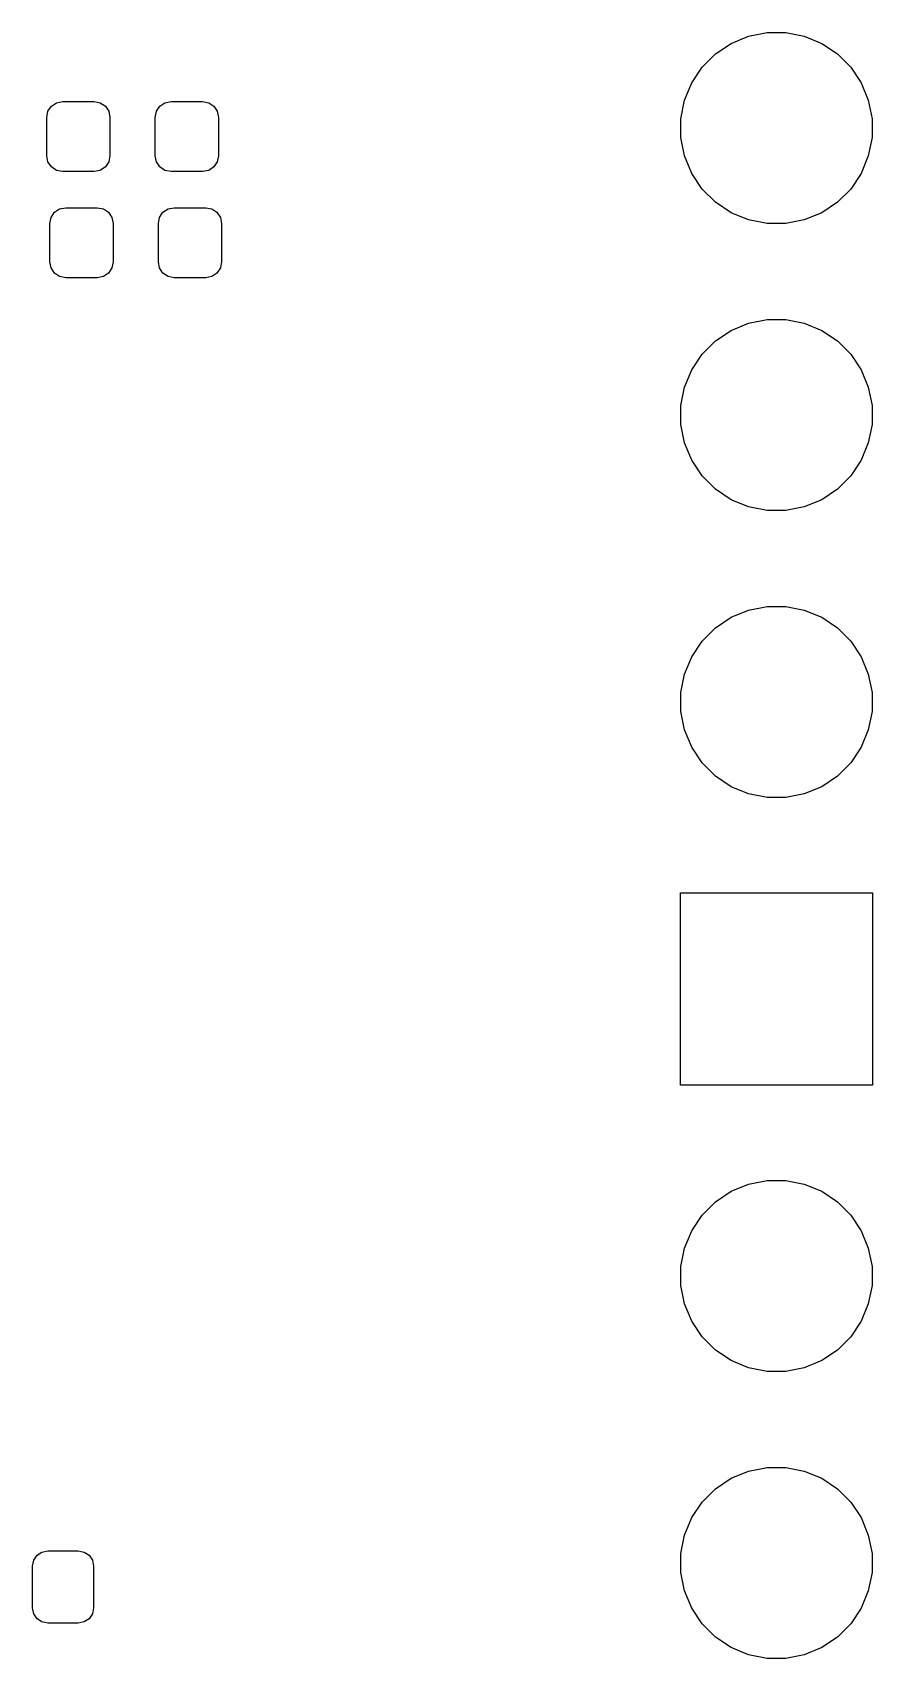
# Model space of a CAD drawing. Header units: inches. Extents: x 5.12 to 6.12, y -4.12 to -1.79.
# Drawn here: x 5.828 to 6.121, y -3.442 to -2.875 of the extents above; entities that cross this region are included whole.
import ezdxf

# ---------------------------------------------------------------- set-up
doc = ezdxf.new("R2010")
doc.units = ezdxf.units.IN
doc.header["$MEASUREMENT"] = 0
doc.layers.add('F.Mask', color=201, linetype='CONTINUOUS', true_color=0xd864ff)

msp = doc.modelspace()

# ---------------------------------------------------------------- linework, layer by layer
at = {"layer": 'F.Mask', "linetype": 'CONTINUOUS'}
for p, q in [((6.07182, -2.87909), (6.07788, -2.87658)), ((6.07788, -2.87658), (6.08432, -2.8753)), ((6.08432, -2.8753), (6.09088, -2.8753)), ((6.09088, -2.8753), (6.09731, -2.87658)), ((6.09731, -2.87658), (6.10337, -2.87909)), ((6.06173, -2.88738), (6.06637, -2.88274)), ((6.06637, -2.88274), (6.07182, -2.87909)), ((6.10337, -2.87909), (6.10883, -2.88274)), ((6.10883, -2.88274), (6.11347, -2.88738)), ((6.05809, -2.89283), (6.06173, -2.88738)), ((6.11347, -2.88738), (6.11711, -2.89283)), ((6.05557, -2.89889), (6.05809, -2.89283)), ((6.11711, -2.89283), (6.11962, -2.89889)), ((5.8338, -2.90275), (5.835, -2.90096)), ((5.835, -2.90096), (5.83679, -2.89977)), ((5.83679, -2.89977), (5.8389, -2.89935)), ((5.8389, -2.89935), (5.84992, -2.89935)), ((5.84992, -2.89935), (5.85203, -2.89977)), ((5.85203, -2.89977), (5.85382, -2.90096)), ((5.85382, -2.90096), (5.85501, -2.90275)), ((5.8716, -2.90275), (5.87279, -2.90096)), ((5.87279, -2.90096), (5.87458, -2.89977)), ((5.87458, -2.89977), (5.87669, -2.89935)), ((5.87669, -2.89935), (5.88771, -2.89935)), ((5.88771, -2.89935), (5.88982, -2.89977)), ((5.88982, -2.89977), (5.89161, -2.90096)), ((5.89161, -2.90096), (5.89281, -2.90275)), ((6.05429, -2.90533), (6.05557, -2.89889)), ((6.11962, -2.89889), (6.1209, -2.90533)), ((5.83338, -2.90486), (5.8338, -2.90275)), ((5.83338, -2.91824), (5.83338, -2.90486)), ((5.85501, -2.90275), (5.85543, -2.90486)), ((5.85543, -2.90486), (5.85543, -2.91824)), ((5.87118, -2.90486), (5.8716, -2.90275)), ((5.87118, -2.91824), (5.87118, -2.90486)), ((5.89281, -2.90275), (5.89323, -2.90486)), ((5.89323, -2.90486), (5.89323, -2.91824)), ((6.05429, -2.91189), (6.05429, -2.90533)), ((6.1209, -2.90533), (6.1209, -2.91189)), ((6.05557, -2.91832), (6.05429, -2.91189)), ((6.1209, -2.91189), (6.11962, -2.91832)), ((5.8338, -2.92035), (5.83338, -2.91824)), ((5.835, -2.92214), (5.8338, -2.92035)), ((5.83679, -2.92334), (5.835, -2.92214)), ((5.8389, -2.92376), (5.83679, -2.92334)), ((5.85203, -2.92334), (5.84992, -2.92376)), ((5.85382, -2.92214), (5.85203, -2.92334)), ((5.85501, -2.92035), (5.85382, -2.92214)), ((5.85543, -2.91824), (5.85501, -2.92035)), ((5.8716, -2.92035), (5.87118, -2.91824)), ((5.87279, -2.92214), (5.8716, -2.92035)), ((5.87458, -2.92334), (5.87279, -2.92214)), ((5.87669, -2.92376), (5.87458, -2.92334)), ((5.88982, -2.92334), (5.88771, -2.92376)), ((5.89161, -2.92214), (5.88982, -2.92334)), ((5.89281, -2.92035), (5.89161, -2.92214)), ((5.89323, -2.91824), (5.89281, -2.92035)), ((6.05809, -2.92438), (6.05557, -2.91832)), ((6.11962, -2.91832), (6.11711, -2.92438)), ((5.84992, -2.92376), (5.8389, -2.92376)), ((5.88771, -2.92376), (5.87669, -2.92376)), ((6.06173, -2.92984), (6.05809, -2.92438)), ((6.11711, -2.92438), (6.11347, -2.92984)), ((6.06637, -2.93447), (6.06173, -2.92984)), ((6.07182, -2.93812), (6.06637, -2.93447)), ((6.10883, -2.93447), (6.10337, -2.93812)), ((6.11347, -2.92984), (6.10883, -2.93447)), ((5.83449, -2.94186), (5.83491, -2.93975)), ((5.83491, -2.93975), (5.8361, -2.93796)), ((5.8361, -2.93796), (5.83789, -2.93677)), ((5.83789, -2.93677), (5.84, -2.93635)), ((5.84, -2.93635), (5.85102, -2.93635)), ((5.85102, -2.93635), (5.85313, -2.93677)), ((5.85313, -2.93677), (5.85492, -2.93796)), ((5.85492, -2.93796), (5.85611, -2.93975)), ((5.85611, -2.93975), (5.85653, -2.94186)), ((5.87228, -2.94186), (5.8727, -2.93975)), ((5.8727, -2.93975), (5.8739, -2.93796)), ((5.8739, -2.93796), (5.87568, -2.93677)), ((5.87568, -2.93677), (5.87779, -2.93635)), ((5.87779, -2.93635), (5.88882, -2.93635)), ((5.88882, -2.93635), (5.89093, -2.93677)), ((5.89093, -2.93677), (5.89271, -2.93796)), ((5.89271, -2.93796), (5.89391, -2.93975)), ((5.89391, -2.93975), (5.89433, -2.94186)), ((6.07788, -2.94063), (6.07182, -2.93812)), ((6.08432, -2.94191), (6.07788, -2.94063)), ((6.09731, -2.94063), (6.09088, -2.94191)), ((6.10337, -2.93812), (6.09731, -2.94063)), ((5.83449, -2.95524), (5.83449, -2.94186)), ((5.85653, -2.94186), (5.85653, -2.95524)), ((5.87228, -2.95524), (5.87228, -2.94186)), ((5.89433, -2.94186), (5.89433, -2.95524)), ((6.09088, -2.94191), (6.08432, -2.94191)), ((5.83491, -2.95735), (5.83449, -2.95524)), ((5.8361, -2.95914), (5.83491, -2.95735)), ((5.85611, -2.95735), (5.85492, -2.95914)), ((5.85653, -2.95524), (5.85611, -2.95735)), ((5.8727, -2.95735), (5.87228, -2.95524)), ((5.8739, -2.95914), (5.8727, -2.95735)), ((5.89391, -2.95735), (5.89271, -2.95914)), ((5.89433, -2.95524), (5.89391, -2.95735)), ((5.83789, -2.96034), (5.8361, -2.95914)), ((5.84, -2.96076), (5.83789, -2.96034)), ((5.85102, -2.96076), (5.84, -2.96076)), ((5.85313, -2.96034), (5.85102, -2.96076)), ((5.85492, -2.95914), (5.85313, -2.96034)), ((5.87568, -2.96034), (5.8739, -2.95914)), ((5.87779, -2.96076), (5.87568, -2.96034)), ((5.88882, -2.96076), (5.87779, -2.96076)), ((5.89093, -2.96034), (5.88882, -2.96076)), ((5.89271, -2.95914), (5.89093, -2.96034)), ((6.06637, -2.98274), (6.07182, -2.97909)), ((6.07182, -2.97909), (6.07788, -2.97658)), ((6.07788, -2.97658), (6.08432, -2.9753)), ((6.08432, -2.9753), (6.09088, -2.9753)), ((6.09088, -2.9753), (6.09731, -2.97658)), ((6.09731, -2.97658), (6.10337, -2.97909)), ((6.10337, -2.97909), (6.10883, -2.98274)), ((6.06173, -2.98738), (6.06637, -2.98274)), ((6.10883, -2.98274), (6.11347, -2.98738)), ((6.05809, -2.99283), (6.06173, -2.98738)), ((6.11347, -2.98738), (6.11711, -2.99283)), ((6.05557, -2.99889), (6.05809, -2.99283)), ((6.11711, -2.99283), (6.11962, -2.99889)), ((6.05429, -3.00533), (6.05557, -2.99889)), ((6.11962, -2.99889), (6.1209, -3.00533)), ((6.05429, -3.01189), (6.05429, -3.00533)), ((6.1209, -3.00533), (6.1209, -3.01189)), ((6.05557, -3.01832), (6.05429, -3.01189)), ((6.1209, -3.01189), (6.11962, -3.01832)), ((6.05809, -3.02438), (6.05557, -3.01832)), ((6.11962, -3.01832), (6.11711, -3.02438)), ((6.06173, -3.02984), (6.05809, -3.02438)), ((6.11711, -3.02438), (6.11347, -3.02984)), ((6.06637, -3.03447), (6.06173, -3.02984)), ((6.11347, -3.02984), (6.10883, -3.03447)), ((6.07182, -3.03812), (6.06637, -3.03447)), ((6.10883, -3.03447), (6.10337, -3.03812)), ((6.07788, -3.04063), (6.07182, -3.03812)), ((6.08432, -3.04191), (6.07788, -3.04063)), ((6.09088, -3.04191), (6.08432, -3.04191)), ((6.09731, -3.04063), (6.09088, -3.04191)), ((6.10337, -3.03812), (6.09731, -3.04063)), ((6.07182, -3.07909), (6.07788, -3.07658)), ((6.07788, -3.07658), (6.08432, -3.0753)), ((6.08432, -3.0753), (6.09088, -3.0753)), ((6.09088, -3.0753), (6.09731, -3.07658)), ((6.09731, -3.07658), (6.10337, -3.07909)), ((6.06637, -3.08274), (6.07182, -3.07909)), ((6.10337, -3.07909), (6.10883, -3.08274)), ((6.05809, -3.09283), (6.06173, -3.08738)), ((6.06173, -3.08738), (6.06637, -3.08274)), ((6.10883, -3.08274), (6.11347, -3.08738)), ((6.11347, -3.08738), (6.11711, -3.09283)), ((6.05557, -3.09889), (6.05809, -3.09283)), ((6.11711, -3.09283), (6.11962, -3.09889)), ((6.05429, -3.10533), (6.05557, -3.09889)), ((6.11962, -3.09889), (6.1209, -3.10533)), ((6.05429, -3.11189), (6.05429, -3.10533)), ((6.1209, -3.10533), (6.1209, -3.11189)), ((6.05557, -3.11832), (6.05429, -3.11189)), ((6.1209, -3.11189), (6.11962, -3.11832)), ((6.05809, -3.12438), (6.05557, -3.11832)), ((6.11962, -3.11832), (6.11711, -3.12438)), ((6.06173, -3.12984), (6.05809, -3.12438)), ((6.11711, -3.12438), (6.11347, -3.12984)), ((6.06637, -3.13447), (6.06173, -3.12984)), ((6.11347, -3.12984), (6.10883, -3.13447)), ((6.07182, -3.13812), (6.06637, -3.13447)), ((6.07788, -3.14063), (6.07182, -3.13812)), ((6.10337, -3.13812), (6.09731, -3.14063)), ((6.10883, -3.13447), (6.10337, -3.13812)), ((6.08432, -3.14191), (6.07788, -3.14063)), ((6.09088, -3.14191), (6.08432, -3.14191)), ((6.09731, -3.14063), (6.09088, -3.14191)), ((6.05413, -3.24207), (6.05413, -3.17514)), ((6.05413, -3.17514), (6.12106, -3.17514)), ((6.12106, -3.17514), (6.12106, -3.24207)), ((6.12106, -3.24207), (6.05413, -3.24207)), ((6.06637, -3.28274), (6.07182, -3.27909)), ((6.07182, -3.27909), (6.07788, -3.27658)), ((6.07788, -3.27658), (6.08432, -3.2753)), ((6.08432, -3.2753), (6.09088, -3.2753)), ((6.09088, -3.2753), (6.09731, -3.27658)), ((6.09731, -3.27658), (6.10337, -3.27909)), ((6.10337, -3.27909), (6.10883, -3.28274)), ((6.06173, -3.28738), (6.06637, -3.28274)), ((6.10883, -3.28274), (6.11347, -3.28738)), ((6.05809, -3.29283), (6.06173, -3.28738)), ((6.11347, -3.28738), (6.11711, -3.29283)), ((6.05557, -3.29889), (6.05809, -3.29283)), ((6.11711, -3.29283), (6.11962, -3.29889)), ((6.05429, -3.30533), (6.05557, -3.29889)), ((6.11962, -3.29889), (6.1209, -3.30533)), ((6.05429, -3.31189), (6.05429, -3.30533)), ((6.1209, -3.30533), (6.1209, -3.31189)), ((6.05557, -3.31832), (6.05429, -3.31189)), ((6.1209, -3.31189), (6.11962, -3.31832)), ((6.05809, -3.32438), (6.05557, -3.31832)), ((6.11962, -3.31832), (6.11711, -3.32438)), ((6.06173, -3.32984), (6.05809, -3.32438)), ((6.11711, -3.32438), (6.11347, -3.32984)), ((6.06637, -3.33447), (6.06173, -3.32984)), ((6.11347, -3.32984), (6.10883, -3.33447)), ((6.07182, -3.33812), (6.06637, -3.33447)), ((6.10883, -3.33447), (6.10337, -3.33812)), ((6.07788, -3.34063), (6.07182, -3.33812)), ((6.08432, -3.34191), (6.07788, -3.34063)), ((6.09088, -3.34191), (6.08432, -3.34191)), ((6.09731, -3.34063), (6.09088, -3.34191)), ((6.10337, -3.33812), (6.09731, -3.34063)), ((6.07182, -3.37909), (6.07788, -3.37658)), ((6.07788, -3.37658), (6.08432, -3.3753)), ((6.08432, -3.3753), (6.09088, -3.3753)), ((6.09088, -3.3753), (6.09731, -3.37658)), ((6.09731, -3.37658), (6.10337, -3.37909)), ((6.06637, -3.38274), (6.07182, -3.37909)), ((6.10337, -3.37909), (6.10883, -3.38274)), ((6.05809, -3.39283), (6.06173, -3.38738)), ((6.06173, -3.38738), (6.06637, -3.38274)), ((6.10883, -3.38274), (6.11347, -3.38738)), ((6.11347, -3.38738), (6.11711, -3.39283)), ((6.05557, -3.39889), (6.05809, -3.39283)), ((6.11711, -3.39283), (6.11962, -3.39889)), ((6.05429, -3.40533), (6.05557, -3.39889)), ((6.11962, -3.39889), (6.1209, -3.40533)), ((5.83001, -3.40596), (5.83173, -3.40481)), ((5.83173, -3.40481), (5.83376, -3.4044)), ((5.83376, -3.4044), (5.84439, -3.4044)), ((5.84439, -3.4044), (5.84643, -3.40481)), ((5.84643, -3.40481), (5.84815, -3.40596)), ((5.82845, -3.40972), (5.82885, -3.40768)), ((5.82845, -3.42428), (5.82845, -3.40972)), ((5.82885, -3.40768), (5.83001, -3.40596)), ((5.84815, -3.40596), (5.8493, -3.40768)), ((5.8493, -3.40768), (5.84971, -3.40972)), ((5.84971, -3.40972), (5.84971, -3.42428)), ((6.05429, -3.41189), (6.05429, -3.40533)), ((6.1209, -3.40533), (6.1209, -3.41189)), ((6.05557, -3.41832), (6.05429, -3.41189)), ((6.1209, -3.41189), (6.11962, -3.41832)), ((6.05809, -3.42438), (6.05557, -3.41832)), ((6.11962, -3.41832), (6.11711, -3.42438)), ((5.82885, -3.42632), (5.82845, -3.42428)), ((5.83001, -3.42804), (5.82885, -3.42632)), ((5.8493, -3.42632), (5.84815, -3.42804)), ((5.84971, -3.42428), (5.8493, -3.42632)), ((6.06173, -3.42984), (6.05809, -3.42438)), ((6.11711, -3.42438), (6.11347, -3.42984)), ((5.83173, -3.42919), (5.83001, -3.42804)), ((5.83376, -3.4296), (5.83173, -3.42919)), ((5.84439, -3.4296), (5.83376, -3.4296)), ((5.84643, -3.42919), (5.84439, -3.4296)), ((5.84815, -3.42804), (5.84643, -3.42919)), ((6.06637, -3.43447), (6.06173, -3.42984)), ((6.11347, -3.42984), (6.10883, -3.43447)), ((6.07182, -3.43812), (6.06637, -3.43447)), ((6.07788, -3.44063), (6.07182, -3.43812)), ((6.10337, -3.43812), (6.09731, -3.44063)), ((6.10883, -3.43447), (6.10337, -3.43812)), ((6.08432, -3.44191), (6.07788, -3.44063)), ((6.09088, -3.44191), (6.08432, -3.44191)), ((6.09731, -3.44063), (6.09088, -3.44191))]:
    msp.add_line(p, q, dxfattribs=at)

doc.saveas('drawing.dxf')
